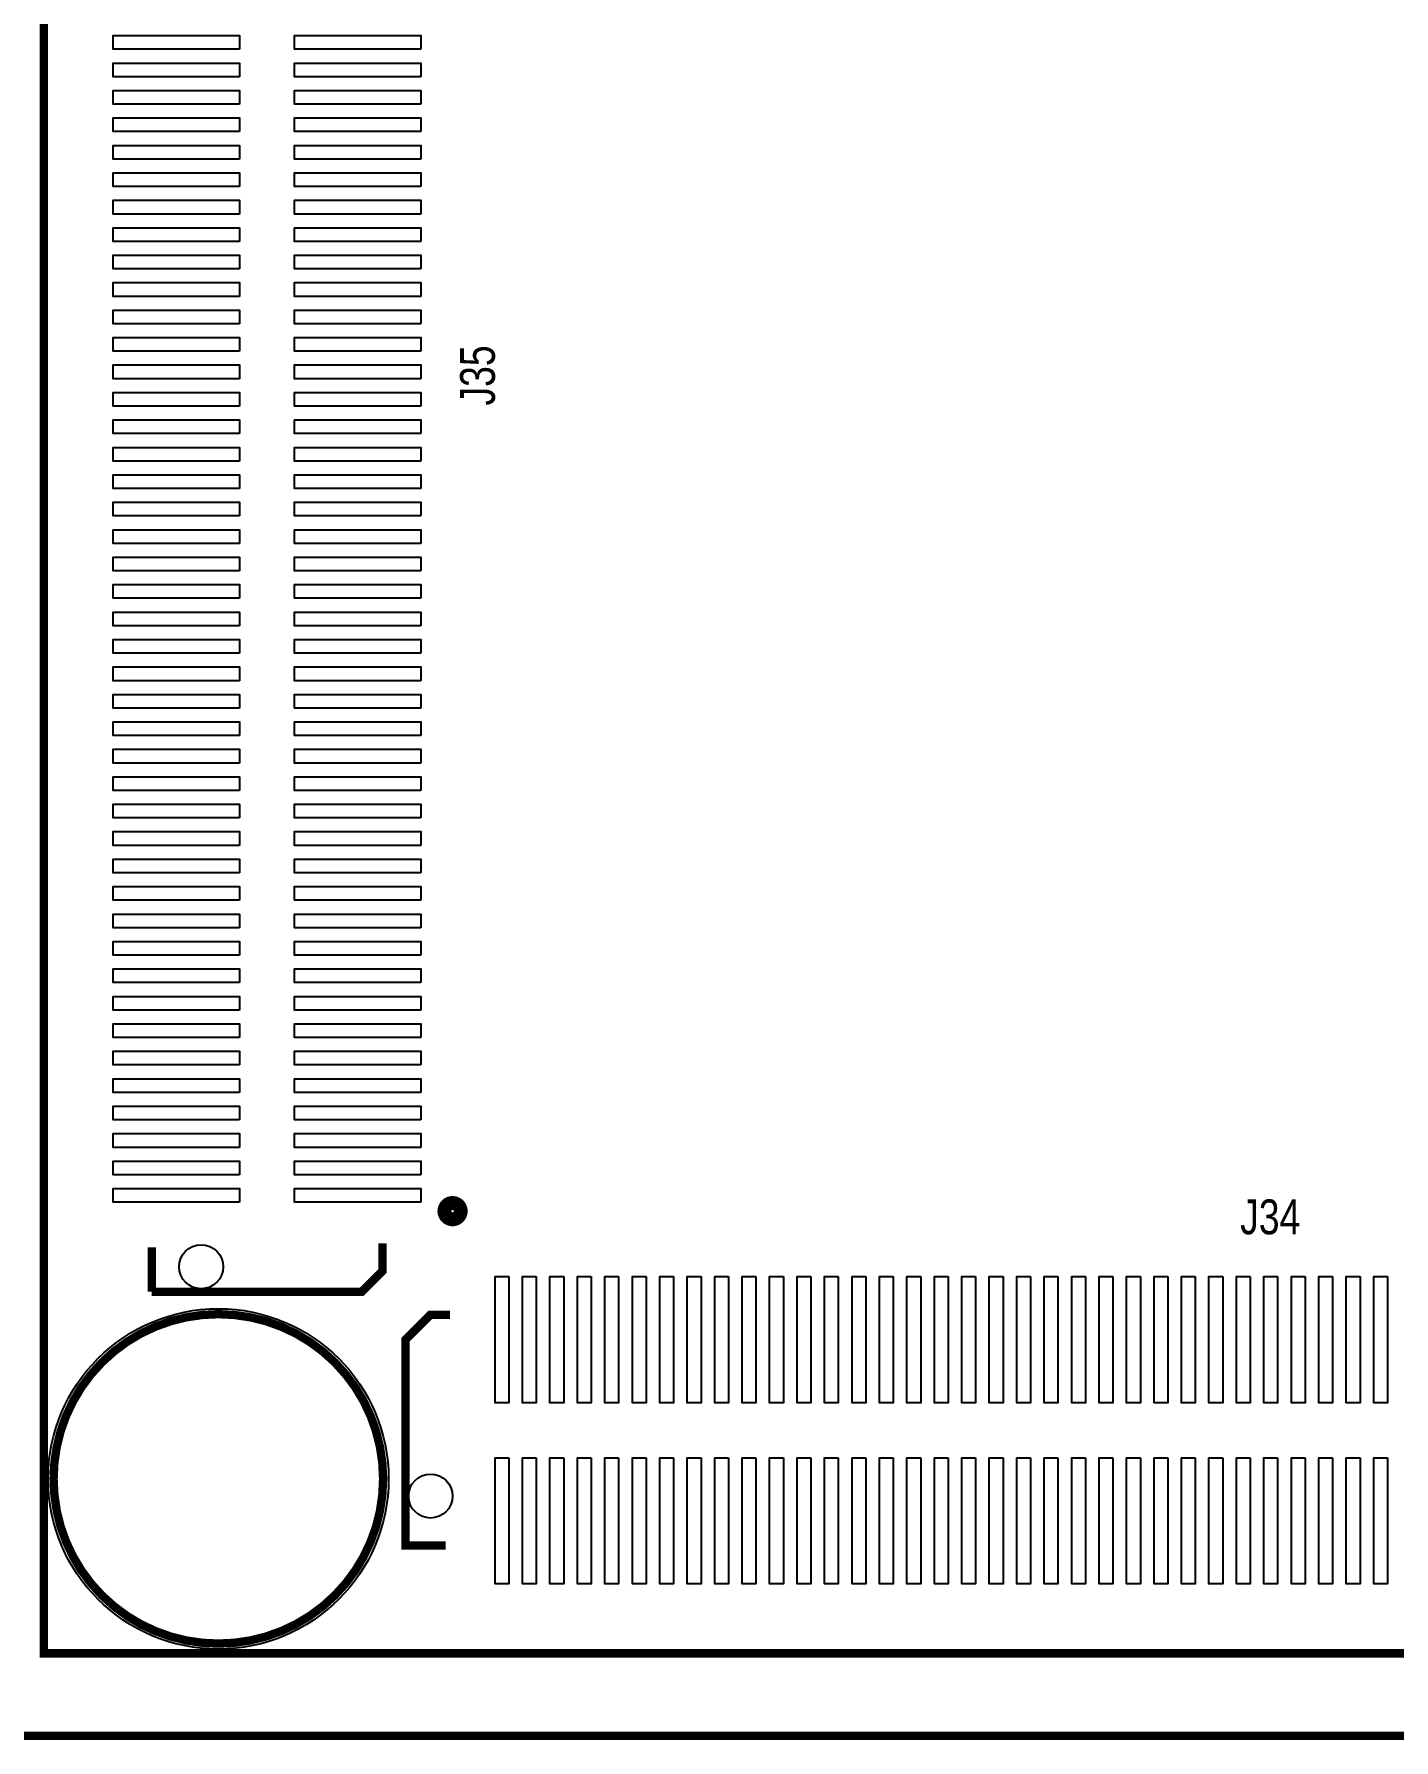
# Model space of a CAD drawing. Extents: x -92 to 135, y -31 to 116.
# Drawn here: x -3.35 to 21.41, y -4.75 to 26.32 of the extents above; entities that cross this region are included whole.
import ezdxf

# ---------------------------------------------------------------- set-up
doc = ezdxf.new("R2010")
doc.units = 0
for name, color, linetype in [('PG_SILKSCREEN_TOP', 5, 'CONTINUOUS'), ('PIN_TOP', 6, 'CONTINUOUS'), ('RD_SILKSCREEN_TOP', 7, 'CONTINUOUS')]:
    doc.layers.add(name, color=color, linetype=linetype)

msp = doc.modelspace()

# ---------------------------------------------------------------- linework, layer by layer
at = {"layer": 'PG_SILKSCREEN_TOP', "const_width": 0.1524}
msp.add_lwpolyline([(-3.17754, -3.17754), (76.8223, -3.17754), (76.8223, 76.8223), (-3.17754, 76.8223)], close=True, dxfattribs=at)
for points in [[(82.804, -4.677664), (-5.679694, -4.677664), (-5.679694, 8.881872)], [(-1.213612, 3.409696), (2.611628, 3.409696), (2.986532, 3.7846), (2.986532, 4.2926)], [(-1.213612, 3.409696), (-1.213612, 4.2164)], [(4.1402, -1.213612), (3.409696, -1.213612), (3.409696, 2.53746), (3.858768, 2.986532), (4.2164, 2.986532)]]:
    msp.add_lwpolyline(points, dxfattribs=at)
at = {"layer": 'PG_SILKSCREEN_TOP'}
for points, const_width in [([(4.412742, 4.8768, 1), (4.116578, 4.8768, 1)], 0.254), ([(2.999994, 0, 1), (-3.000134, -0.0001, 1)], 0.1524)]:
    msp.add_lwpolyline(points, format="xyb", close=True, dxfattribs=dict(at, const_width=const_width))
at = {"layer": 'PIN_TOP'}
for points in [[(0.386461, 26.038556), (-1.913509, 26.038556), (-1.913509, 26.288492), (0.386461, 26.288492)], [(3.686429, 26.038556), (1.386459, 26.038556), (1.386459, 26.288492), (3.686429, 26.288492)], [(0.386461, 25.538684), (-1.913509, 25.538684), (-1.913509, 25.78862), (0.386461, 25.78862)], [(3.686429, 25.538684), (1.386459, 25.538684), (1.386459, 25.78862), (3.686429, 25.78862)], [(0.386461, 25.038558), (-1.913509, 25.038558), (-1.913509, 25.288494), (0.386461, 25.288494)], [(3.686429, 25.038558), (1.386459, 25.038558), (1.386459, 25.288494), (3.686429, 25.288494)], [(0.386461, 24.538686), (-1.913509, 24.538686), (-1.913509, 24.788622), (0.386461, 24.788622)], [(3.686429, 24.538686), (1.386459, 24.538686), (1.386459, 24.788622), (3.686429, 24.788622)], [(0.386461, 24.03856), (-1.913509, 24.03856), (-1.913509, 24.288496), (0.386461, 24.288496)], [(3.686429, 24.03856), (1.386459, 24.03856), (1.386459, 24.288496), (3.686429, 24.288496)], [(0.386461, 23.538688), (-1.913509, 23.538688), (-1.913509, 23.788624), (0.386461, 23.788624)], [(3.686429, 23.538688), (1.386459, 23.538688), (1.386459, 23.788624), (3.686429, 23.788624)], [(0.386461, 23.038562), (-1.913509, 23.038562), (-1.913509, 23.288498), (0.386461, 23.288498)], [(3.686429, 23.038562), (1.386459, 23.038562), (1.386459, 23.288498), (3.686429, 23.288498)], [(0.386461, 22.53869), (-1.913509, 22.53869), (-1.913509, 22.788626), (0.386461, 22.788626)], [(3.686429, 22.53869), (1.386459, 22.53869), (1.386459, 22.788626), (3.686429, 22.788626)], [(0.386461, 22.038564), (-1.913509, 22.038564), (-1.913509, 22.2885), (0.386461, 22.2885)], [(3.686429, 22.038564), (1.386459, 22.038564), (1.386459, 22.2885), (3.686429, 22.2885)], [(0.386461, 21.538692), (-1.913509, 21.538692), (-1.913509, 21.788628), (0.386461, 21.788628)], [(3.686429, 21.538692), (1.386459, 21.538692), (1.386459, 21.788628), (3.686429, 21.788628)], [(0.386461, 21.038566), (-1.913509, 21.038566), (-1.913509, 21.288502), (0.386461, 21.288502)], [(3.686429, 21.038566), (1.386459, 21.038566), (1.386459, 21.288502), (3.686429, 21.288502)], [(0.386461, 20.538694), (-1.913509, 20.538694), (-1.913509, 20.78863), (0.386461, 20.78863)], [(3.686429, 20.538694), (1.386459, 20.538694), (1.386459, 20.78863), (3.686429, 20.78863)], [(0.386461, 20.038568), (-1.913509, 20.038568), (-1.913509, 20.288504), (0.386461, 20.288504)], [(3.686429, 20.038568), (1.386459, 20.038568), (1.386459, 20.288504), (3.686429, 20.288504)], [(0.386461, 19.538696), (-1.913509, 19.538696), (-1.913509, 19.788632), (0.386461, 19.788632)], [(3.686429, 19.538696), (1.386459, 19.538696), (1.386459, 19.788632), (3.686429, 19.788632)], [(0.386461, 19.03857), (-1.913509, 19.03857), (-1.913509, 19.288506), (0.386461, 19.288506)], [(3.686429, 19.03857), (1.386459, 19.03857), (1.386459, 19.288506), (3.686429, 19.288506)], [(0.386461, 18.538698), (-1.913509, 18.538698), (-1.913509, 18.788634), (0.386461, 18.788634)], [(3.686429, 18.538698), (1.386459, 18.538698), (1.386459, 18.788634), (3.686429, 18.788634)], [(0.386461, 18.038572), (-1.913509, 18.038572), (-1.913509, 18.288508), (0.386461, 18.288508)], [(3.686429, 18.038572), (1.386459, 18.038572), (1.386459, 18.288508), (3.686429, 18.288508)], [(0.386461, 17.5387), (-1.913509, 17.5387), (-1.913509, 17.788636), (0.386461, 17.788636)], [(3.686429, 17.5387), (1.386459, 17.5387), (1.386459, 17.788636), (3.686429, 17.788636)], [(0.386461, 17.038574), (-1.913509, 17.038574), (-1.913509, 17.28851), (0.386461, 17.28851)], [(3.686429, 17.038574), (1.386459, 17.038574), (1.386459, 17.28851), (3.686429, 17.28851)], [(0.386461, 16.538702), (-1.913509, 16.538702), (-1.913509, 16.788638), (0.386461, 16.788638)], [(3.686429, 16.538702), (1.386459, 16.538702), (1.386459, 16.788638), (3.686429, 16.788638)], [(0.386461, 16.038576), (-1.913509, 16.038576), (-1.913509, 16.288512), (0.386461, 16.288512)], [(3.686429, 16.038576), (1.386459, 16.038576), (1.386459, 16.288512), (3.686429, 16.288512)], [(0.386461, 15.538704), (-1.913509, 15.538704), (-1.913509, 15.78864), (0.386461, 15.78864)], [(3.686429, 15.538704), (1.386459, 15.538704), (1.386459, 15.78864), (3.686429, 15.78864)], [(0.386461, 15.038578), (-1.913509, 15.038578), (-1.913509, 15.288514), (0.386461, 15.288514)], [(3.686429, 15.038578), (1.386459, 15.038578), (1.386459, 15.288514), (3.686429, 15.288514)], [(0.386461, 14.538706), (-1.913509, 14.538706), (-1.913509, 14.788642), (0.386461, 14.788642)], [(3.686429, 14.538706), (1.386459, 14.538706), (1.386459, 14.788642), (3.686429, 14.788642)], [(0.386461, 14.03858), (-1.913509, 14.03858), (-1.913509, 14.288516), (0.386461, 14.288516)], [(3.686429, 14.03858), (1.386459, 14.03858), (1.386459, 14.288516), (3.686429, 14.288516)], [(0.386461, 13.538708), (-1.913509, 13.538708), (-1.913509, 13.788644), (0.386461, 13.788644)], [(3.686429, 13.538708), (1.386459, 13.538708), (1.386459, 13.788644), (3.686429, 13.788644)], [(0.386461, 13.038582), (-1.913509, 13.038582), (-1.913509, 13.288518), (0.386461, 13.288518)], [(3.686429, 13.038582), (1.386459, 13.038582), (1.386459, 13.288518), (3.686429, 13.288518)], [(0.386461, 12.53871), (-1.913509, 12.53871), (-1.913509, 12.788646), (0.386461, 12.788646)], [(3.686429, 12.53871), (1.386459, 12.53871), (1.386459, 12.788646), (3.686429, 12.788646)], [(0.386461, 12.038584), (-1.913509, 12.038584), (-1.913509, 12.28852), (0.386461, 12.28852)], [(3.686429, 12.038584), (1.386459, 12.038584), (1.386459, 12.28852), (3.686429, 12.28852)], [(0.386461, 11.538712), (-1.913509, 11.538712), (-1.913509, 11.788648), (0.386461, 11.788648)], [(3.686429, 11.538712), (1.386459, 11.538712), (1.386459, 11.788648), (3.686429, 11.788648)], [(0.386461, 11.038586), (-1.913509, 11.038586), (-1.913509, 11.288522), (0.386461, 11.288522)], [(3.686429, 11.038586), (1.386459, 11.038586), (1.386459, 11.288522), (3.686429, 11.288522)], [(0.386461, 10.538714), (-1.913509, 10.538714), (-1.913509, 10.78865), (0.386461, 10.78865)], [(3.686429, 10.538714), (1.386459, 10.538714), (1.386459, 10.78865), (3.686429, 10.78865)], [(0.386461, 10.038588), (-1.913509, 10.038588), (-1.913509, 10.288524), (0.386461, 10.288524)], [(3.686429, 10.038588), (1.386459, 10.038588), (1.386459, 10.288524), (3.686429, 10.288524)], [(0.386461, 9.538716), (-1.913509, 9.538716), (-1.913509, 9.788652), (0.386461, 9.788652)], [(3.686429, 9.538716), (1.386459, 9.538716), (1.386459, 9.788652), (3.686429, 9.788652)], [(0.386461, 9.03859), (-1.913509, 9.03859), (-1.913509, 9.288526), (0.386461, 9.288526)], [(3.686429, 9.03859), (1.386459, 9.03859), (1.386459, 9.288526), (3.686429, 9.288526)], [(0.386461, 8.538718), (-1.913509, 8.538718), (-1.913509, 8.788654), (0.386461, 8.788654)], [(3.686429, 8.538718), (1.386459, 8.538718), (1.386459, 8.788654), (3.686429, 8.788654)], [(0.386461, 8.038592), (-1.913509, 8.038592), (-1.913509, 8.288528), (0.386461, 8.288528)], [(3.686429, 8.038592), (1.386459, 8.038592), (1.386459, 8.288528), (3.686429, 8.288528)], [(0.386461, 7.53872), (-1.913509, 7.53872), (-1.913509, 7.788656), (0.386461, 7.788656)], [(3.686429, 7.53872), (1.386459, 7.53872), (1.386459, 7.788656), (3.686429, 7.788656)], [(0.386461, 7.038594), (-1.913509, 7.038594), (-1.913509, 7.28853), (0.386461, 7.28853)], [(3.686429, 7.038594), (1.386459, 7.038594), (1.386459, 7.28853), (3.686429, 7.28853)], [(0.386461, 6.538722), (-1.913509, 6.538722), (-1.913509, 6.788658), (0.386461, 6.788658)], [(3.686429, 6.538722), (1.386459, 6.538722), (1.386459, 6.788658), (3.686429, 6.788658)], [(0.386461, 6.038596), (-1.913509, 6.038596), (-1.913509, 6.288532), (0.386461, 6.288532)], [(3.686429, 6.038596), (1.386459, 6.038596), (1.386459, 6.288532), (3.686429, 6.288532)], [(0.386461, 5.538724), (-1.913509, 5.538724), (-1.913509, 5.78866), (0.386461, 5.78866)], [(3.686429, 5.538724), (1.386459, 5.538724), (1.386459, 5.78866), (3.686429, 5.78866)], [(0.386461, 5.038852), (-1.913509, 5.038852), (-1.913509, 5.288788), (0.386461, 5.288788)], [(3.686429, 5.038852), (1.386459, 5.038852), (1.386459, 5.288788), (3.686429, 5.288788)], [(5.288788, 3.686429), (5.288788, 1.386459), (5.038852, 1.386459), (5.038852, 3.686429)], [(5.78866, 3.686429), (5.78866, 1.386459), (5.538724, 1.386459), (5.538724, 3.686429)], [(6.288532, 3.686429), (6.288532, 1.386459), (6.038596, 1.386459), (6.038596, 3.686429)], [(6.788658, 3.686429), (6.788658, 1.386459), (6.538722, 1.386459), (6.538722, 3.686429)], [(7.28853, 3.686429), (7.28853, 1.386459), (7.038594, 1.386459), (7.038594, 3.686429)], [(7.788656, 3.686429), (7.788656, 1.386459), (7.53872, 1.386459), (7.53872, 3.686429)], [(8.288528, 3.686429), (8.288528, 1.386459), (8.038592, 1.386459), (8.038592, 3.686429)], [(8.788654, 3.686429), (8.788654, 1.386459), (8.538718, 1.386459), (8.538718, 3.686429)], [(9.288526, 3.686429), (9.288526, 1.386459), (9.03859, 1.386459), (9.03859, 3.686429)], [(9.788652, 3.686429), (9.788652, 1.386459), (9.538716, 1.386459), (9.538716, 3.686429)], [(10.288524, 3.686429), (10.288524, 1.386459), (10.038588, 1.386459), (10.038588, 3.686429)], [(10.78865, 3.686429), (10.78865, 1.386459), (10.538714, 1.386459), (10.538714, 3.686429)], [(11.288522, 3.686429), (11.288522, 1.386459), (11.038586, 1.386459), (11.038586, 3.686429)], [(11.788648, 3.686429), (11.788648, 1.386459), (11.538712, 1.386459), (11.538712, 3.686429)], [(12.28852, 3.686429), (12.28852, 1.386459), (12.038584, 1.386459), (12.038584, 3.686429)], [(12.788646, 3.686429), (12.788646, 1.386459), (12.53871, 1.386459), (12.53871, 3.686429)], [(13.288518, 3.686429), (13.288518, 1.386459), (13.038582, 1.386459), (13.038582, 3.686429)], [(13.788644, 3.686429), (13.788644, 1.386459), (13.538708, 1.386459), (13.538708, 3.686429)], [(14.288516, 3.686429), (14.288516, 1.386459), (14.03858, 1.386459), (14.03858, 3.686429)], [(14.788642, 3.686429), (14.788642, 1.386459), (14.538706, 1.386459), (14.538706, 3.686429)], [(15.288514, 3.686429), (15.288514, 1.386459), (15.038578, 1.386459), (15.038578, 3.686429)], [(15.78864, 3.686429), (15.78864, 1.386459), (15.538704, 1.386459), (15.538704, 3.686429)], [(16.288512, 3.686429), (16.288512, 1.386459), (16.038576, 1.386459), (16.038576, 3.686429)], [(16.788638, 3.686429), (16.788638, 1.386459), (16.538702, 1.386459), (16.538702, 3.686429)], [(17.28851, 3.686429), (17.28851, 1.386459), (17.038574, 1.386459), (17.038574, 3.686429)], [(17.788636, 3.686429), (17.788636, 1.386459), (17.5387, 1.386459), (17.5387, 3.686429)], [(18.288508, 3.686429), (18.288508, 1.386459), (18.038572, 1.386459), (18.038572, 3.686429)], [(18.788634, 3.686429), (18.788634, 1.386459), (18.538698, 1.386459), (18.538698, 3.686429)], [(19.288506, 3.686429), (19.288506, 1.386459), (19.03857, 1.386459), (19.03857, 3.686429)], [(19.788632, 3.686429), (19.788632, 1.386459), (19.538696, 1.386459), (19.538696, 3.686429)], [(20.288504, 3.686429), (20.288504, 1.386459), (20.038568, 1.386459), (20.038568, 3.686429)], [(20.78863, 3.686429), (20.78863, 1.386459), (20.538694, 1.386459), (20.538694, 3.686429)], [(21.288502, 3.686429), (21.288502, 1.386459), (21.038566, 1.386459), (21.038566, 3.686429)], [(5.288788, 0.386461), (5.288788, -1.913509), (5.038852, -1.913509), (5.038852, 0.386461)], [(5.78866, 0.386461), (5.78866, -1.913509), (5.538724, -1.913509), (5.538724, 0.386461)], [(6.288532, 0.386461), (6.288532, -1.913509), (6.038596, -1.913509), (6.038596, 0.386461)], [(6.788658, 0.386461), (6.788658, -1.913509), (6.538722, -1.913509), (6.538722, 0.386461)], [(7.28853, 0.386461), (7.28853, -1.913509), (7.038594, -1.913509), (7.038594, 0.386461)], [(7.788656, 0.386461), (7.788656, -1.913509), (7.53872, -1.913509), (7.53872, 0.386461)], [(8.288528, 0.386461), (8.288528, -1.913509), (8.038592, -1.913509), (8.038592, 0.386461)], [(8.788654, 0.386461), (8.788654, -1.913509), (8.538718, -1.913509), (8.538718, 0.386461)], [(9.288526, 0.386461), (9.288526, -1.913509), (9.03859, -1.913509), (9.03859, 0.386461)], [(9.788652, 0.386461), (9.788652, -1.913509), (9.538716, -1.913509), (9.538716, 0.386461)], [(10.288524, 0.386461), (10.288524, -1.913509), (10.038588, -1.913509), (10.038588, 0.386461)], [(10.78865, 0.386461), (10.78865, -1.913509), (10.538714, -1.913509), (10.538714, 0.386461)], [(11.288522, 0.386461), (11.288522, -1.913509), (11.038586, -1.913509), (11.038586, 0.386461)], [(11.788648, 0.386461), (11.788648, -1.913509), (11.538712, -1.913509), (11.538712, 0.386461)], [(12.28852, 0.386461), (12.28852, -1.913509), (12.038584, -1.913509), (12.038584, 0.386461)], [(12.788646, 0.386461), (12.788646, -1.913509), (12.53871, -1.913509), (12.53871, 0.386461)], [(13.288518, 0.386461), (13.288518, -1.913509), (13.038582, -1.913509), (13.038582, 0.386461)], [(13.788644, 0.386461), (13.788644, -1.913509), (13.538708, -1.913509), (13.538708, 0.386461)], [(14.288516, 0.386461), (14.288516, -1.913509), (14.03858, -1.913509), (14.03858, 0.386461)], [(14.788642, 0.386461), (14.788642, -1.913509), (14.538706, -1.913509), (14.538706, 0.386461)], [(15.288514, 0.386461), (15.288514, -1.913509), (15.038578, -1.913509), (15.038578, 0.386461)], [(15.78864, 0.386461), (15.78864, -1.913509), (15.538704, -1.913509), (15.538704, 0.386461)], [(16.288512, 0.386461), (16.288512, -1.913509), (16.038576, -1.913509), (16.038576, 0.386461)], [(16.788638, 0.386461), (16.788638, -1.913509), (16.538702, -1.913509), (16.538702, 0.386461)], [(17.28851, 0.386461), (17.28851, -1.913509), (17.038574, -1.913509), (17.038574, 0.386461)], [(17.788636, 0.386461), (17.788636, -1.913509), (17.5387, -1.913509), (17.5387, 0.386461)], [(18.288508, 0.386461), (18.288508, -1.913509), (18.038572, -1.913509), (18.038572, 0.386461)], [(18.788634, 0.386461), (18.788634, -1.913509), (18.538698, -1.913509), (18.538698, 0.386461)], [(19.288506, 0.386461), (19.288506, -1.913509), (19.03857, -1.913509), (19.03857, 0.386461)], [(19.788632, 0.386461), (19.788632, -1.913509), (19.538696, -1.913509), (19.538696, 0.386461)], [(20.288504, 0.386461), (20.288504, -1.913509), (20.038568, -1.913509), (20.038568, 0.386461)], [(20.78863, 0.386461), (20.78863, -1.913509), (20.538694, -1.913509), (20.538694, 0.386461)], [(21.288502, 0.386461), (21.288502, -1.913509), (21.038566, -1.913509), (21.038566, 0.386461)]]:
    msp.add_lwpolyline(points, close=True, dxfattribs=at)
for centre, radius in [((-0.313436, 3.863594), 0.40005), ((0, 0), 3.099943), ((3.863594, -0.313436), 0.40005)]:
    msp.add_circle(centre, radius, dxfattribs=at)

# ---------------------------------------------------------------- texts
at = {"layer": 'RD_SILKSCREEN_TOP', "width": 0.8}
msp.add_text('J35', height=0.635, rotation=90, dxfattribs=at).set_placement((5.036312, 19.549872))
msp.add_text('J34', height=0.635, dxfattribs=at).set_placement((18.606262, 4.455922))

doc.saveas('drawing.dxf')
